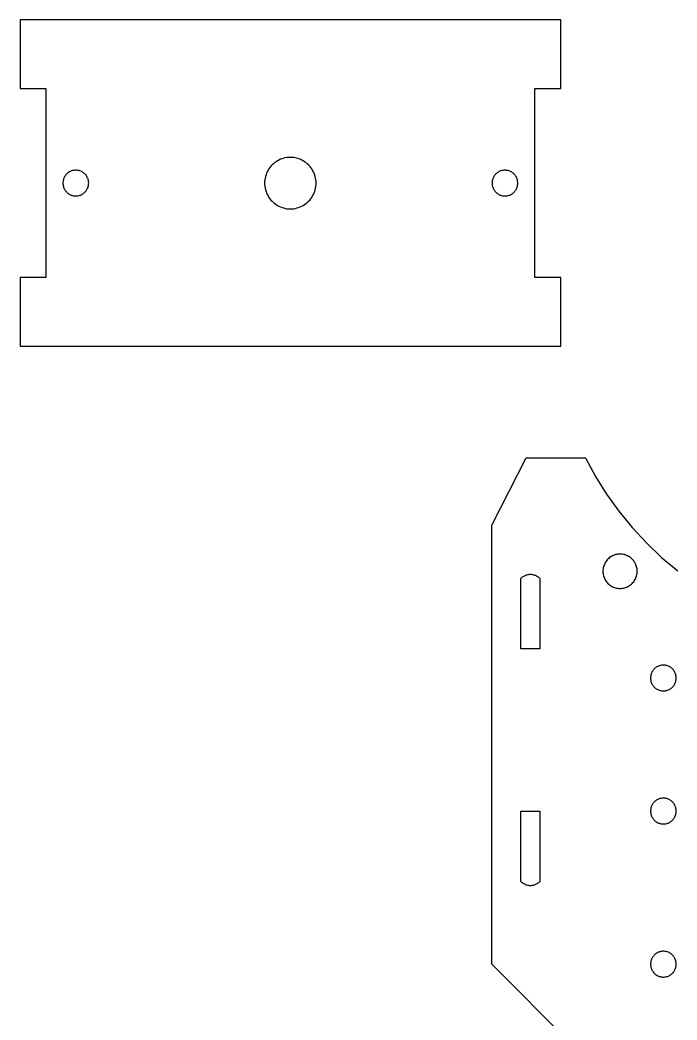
# Model space of a CAD drawing. Extents: x -403 to 403, y -278 to 278.
# Drawn here: x -403 to -326.4, y -68.8 to 47.7 of the extents above; entities that cross this region are included whole.
import ezdxf

# ---------------------------------------------------------------- set-up
doc = ezdxf.new("R2010")
doc.units = 0
doc.layers.get('0').update_dxf_attribs({"linetype": 'CONTINUOUS'})

msp = doc.modelspace()

# ---------------------------------------------------------------- linework, layer by layer
for p, q in [((-339.99, 47.71), (-402.99, 47.71)), ((-402.99, 47.71), (-402.99, 39.71)), ((-339.99, 39.71), (-339.99, 47.71)), ((-402.99, 39.71), (-399.99, 39.71)), ((-399.99, 39.71), (-399.99, 17.71)), ((-342.99, 39.71), (-339.99, 39.71)), ((-342.99, 17.71), (-342.99, 39.71)), ((-372.64, 31.48), (-372.82, 31.4)), ((-372.46, 31.55), (-372.64, 31.48)), ((-372.27, 31.61), (-372.46, 31.55)), ((-372.08, 31.65), (-372.27, 31.61)), ((-371.89, 31.68), (-372.08, 31.65)), ((-371.69, 31.7), (-371.89, 31.68)), ((-371.49, 31.71), (-371.69, 31.7)), ((-371.3, 31.7), (-371.49, 31.71)), ((-371.1, 31.68), (-371.3, 31.7)), ((-370.91, 31.65), (-371.1, 31.68)), ((-370.72, 31.61), (-370.91, 31.65)), ((-370.53, 31.55), (-370.72, 31.61)), ((-370.35, 31.48), (-370.53, 31.55)), ((-370.17, 31.4), (-370.35, 31.48)), ((-373.99, 30.37), (-374.09, 30.21)), ((-373.87, 30.53), (-373.99, 30.37)), ((-373.75, 30.69), (-373.87, 30.53)), ((-373.62, 30.83), (-373.75, 30.69)), ((-373.47, 30.96), (-373.62, 30.83)), ((-373.32, 31.09), (-373.47, 30.96)), ((-373.16, 31.2), (-373.32, 31.09)), ((-372.99, 31.31), (-373.16, 31.2)), ((-372.82, 31.4), (-372.99, 31.31)), ((-369.99, 31.31), (-370.17, 31.4)), ((-369.83, 31.2), (-369.99, 31.31)), ((-369.67, 31.09), (-369.83, 31.2)), ((-369.52, 30.96), (-369.67, 31.09)), ((-369.37, 30.83), (-369.52, 30.96)), ((-369.24, 30.69), (-369.37, 30.83)), ((-369.11, 30.53), (-369.24, 30.69)), ((-369, 30.37), (-369.11, 30.53)), ((-368.9, 30.21), (-369, 30.37)), ((-397.91, 29.19), (-397.94, 29.1)), ((-397.88, 29.28), (-397.91, 29.19)), ((-397.84, 29.37), (-397.88, 29.28)), ((-397.79, 29.46), (-397.84, 29.37)), ((-397.74, 29.54), (-397.79, 29.46)), ((-397.68, 29.62), (-397.74, 29.54)), ((-397.62, 29.7), (-397.68, 29.62)), ((-397.55, 29.77), (-397.62, 29.7)), ((-397.48, 29.84), (-397.55, 29.77)), ((-397.41, 29.9), (-397.48, 29.84)), ((-397.33, 29.95), (-397.41, 29.9)), ((-397.24, 30.01), (-397.33, 29.95)), ((-397.16, 30.05), (-397.24, 30.01)), ((-397.07, 30.09), (-397.16, 30.05)), ((-396.98, 30.13), (-397.07, 30.09)), ((-396.88, 30.16), (-396.98, 30.13)), ((-396.79, 30.18), (-396.88, 30.16)), ((-396.69, 30.19), (-396.79, 30.18)), ((-396.59, 30.2), (-396.69, 30.19)), ((-396.49, 30.21), (-396.59, 30.2)), ((-396.4, 30.2), (-396.49, 30.21)), ((-396.3, 30.19), (-396.4, 30.2)), ((-396.2, 30.18), (-396.3, 30.19)), ((-396.11, 30.16), (-396.2, 30.18)), ((-396.01, 30.13), (-396.11, 30.16)), ((-395.92, 30.09), (-396.01, 30.13)), ((-395.83, 30.05), (-395.92, 30.09)), ((-395.74, 30.01), (-395.83, 30.05)), ((-395.66, 29.95), (-395.74, 30.01)), ((-395.58, 29.9), (-395.66, 29.95)), ((-395.5, 29.84), (-395.58, 29.9)), ((-395.43, 29.77), (-395.5, 29.84)), ((-395.37, 29.7), (-395.43, 29.77)), ((-395.3, 29.62), (-395.37, 29.7)), ((-395.25, 29.54), (-395.3, 29.62)), ((-395.19, 29.46), (-395.25, 29.54)), ((-395.15, 29.37), (-395.19, 29.46)), ((-395.11, 29.28), (-395.15, 29.37)), ((-395.07, 29.19), (-395.11, 29.28)), ((-395.04, 29.1), (-395.07, 29.19)), ((-374.44, 29.29), (-374.47, 29.1)), ((-374.39, 29.48), (-374.44, 29.29)), ((-374.33, 29.67), (-374.39, 29.48)), ((-374.27, 29.86), (-374.33, 29.67)), ((-374.18, 30.03), (-374.27, 29.86)), ((-374.09, 30.21), (-374.18, 30.03)), ((-368.8, 30.03), (-368.9, 30.21)), ((-368.72, 29.86), (-368.8, 30.03)), ((-368.65, 29.67), (-368.72, 29.86)), ((-368.6, 29.48), (-368.65, 29.67)), ((-368.55, 29.29), (-368.6, 29.48)), ((-368.52, 29.1), (-368.55, 29.29)), ((-347.91, 29.19), (-347.94, 29.1)), ((-347.88, 29.28), (-347.91, 29.19)), ((-347.84, 29.37), (-347.88, 29.28)), ((-347.79, 29.46), (-347.84, 29.37)), ((-347.74, 29.54), (-347.79, 29.46)), ((-347.68, 29.62), (-347.74, 29.54)), ((-347.62, 29.7), (-347.68, 29.62)), ((-347.55, 29.77), (-347.62, 29.7)), ((-347.48, 29.84), (-347.55, 29.77)), ((-347.41, 29.9), (-347.48, 29.84)), ((-347.33, 29.95), (-347.41, 29.9)), ((-347.24, 30.01), (-347.33, 29.95)), ((-347.16, 30.05), (-347.24, 30.01)), ((-347.07, 30.09), (-347.16, 30.05)), ((-346.98, 30.13), (-347.07, 30.09)), ((-346.88, 30.16), (-346.98, 30.13)), ((-346.79, 30.18), (-346.88, 30.16)), ((-346.69, 30.19), (-346.79, 30.18)), ((-346.59, 30.2), (-346.69, 30.19)), ((-346.49, 30.21), (-346.59, 30.2)), ((-346.4, 30.2), (-346.49, 30.21)), ((-346.3, 30.19), (-346.4, 30.2)), ((-346.2, 30.18), (-346.3, 30.19)), ((-346.11, 30.16), (-346.2, 30.18)), ((-346.01, 30.13), (-346.11, 30.16)), ((-345.92, 30.09), (-346.01, 30.13)), ((-345.83, 30.05), (-345.92, 30.09)), ((-345.74, 30.01), (-345.83, 30.05)), ((-345.66, 29.95), (-345.74, 30.01)), ((-345.58, 29.9), (-345.66, 29.95)), ((-345.5, 29.84), (-345.58, 29.9)), ((-345.43, 29.77), (-345.5, 29.84)), ((-345.37, 29.7), (-345.43, 29.77)), ((-345.3, 29.62), (-345.37, 29.7)), ((-345.25, 29.54), (-345.3, 29.62)), ((-345.19, 29.46), (-345.25, 29.54)), ((-345.15, 29.37), (-345.19, 29.46)), ((-345.11, 29.28), (-345.15, 29.37)), ((-345.07, 29.19), (-345.11, 29.28)), ((-345.04, 29.1), (-345.07, 29.19)), ((-397.98, 28.9), (-397.99, 28.81)), ((-397.99, 28.81), (-397.99, 28.71)), ((-397.99, 28.71), (-397.99, 28.61)), ((-397.99, 28.61), (-397.98, 28.51)), ((-397.97, 29), (-397.98, 28.9)), ((-397.98, 28.51), (-397.97, 28.42)), ((-397.94, 29.1), (-397.97, 29)), ((-397.97, 28.42), (-397.94, 28.32)), ((-397.94, 28.32), (-397.91, 28.23)), ((-397.91, 28.23), (-397.88, 28.13)), ((-397.88, 28.13), (-397.84, 28.04)), ((-397.84, 28.04), (-397.79, 27.96)), ((-397.79, 27.96), (-397.74, 27.87)), ((-395.25, 27.87), (-395.19, 27.96)), ((-395.19, 27.96), (-395.15, 28.04)), ((-395.15, 28.04), (-395.11, 28.13)), ((-395.11, 28.13), (-395.07, 28.23)), ((-395.07, 28.23), (-395.04, 28.32)), ((-395.02, 29), (-395.04, 29.1)), ((-395.04, 28.32), (-395.02, 28.42)), ((-395.01, 28.9), (-395.02, 29)), ((-395.02, 28.42), (-395.01, 28.51)), ((-395, 28.81), (-395.01, 28.9)), ((-395.01, 28.51), (-395, 28.61)), ((-394.99, 28.71), (-395, 28.81)), ((-395, 28.61), (-394.99, 28.71)), ((-374.47, 29.1), (-374.49, 28.9)), ((-374.49, 28.9), (-374.49, 28.71)), ((-374.49, 28.71), (-374.49, 28.51)), ((-374.49, 28.51), (-374.47, 28.32)), ((-374.47, 28.32), (-374.44, 28.12)), ((-374.44, 28.12), (-374.39, 27.93)), ((-368.6, 27.93), (-368.55, 28.12)), ((-368.55, 28.12), (-368.52, 28.32)), ((-368.5, 28.9), (-368.52, 29.1)), ((-368.52, 28.32), (-368.5, 28.51)), ((-368.49, 28.71), (-368.5, 28.9)), ((-368.5, 28.51), (-368.49, 28.71)), ((-347.98, 28.9), (-347.99, 28.81)), ((-347.99, 28.81), (-347.99, 28.71)), ((-347.99, 28.71), (-347.99, 28.61)), ((-347.99, 28.61), (-347.98, 28.51)), ((-347.97, 29), (-347.98, 28.9)), ((-347.98, 28.51), (-347.97, 28.42)), ((-347.94, 29.1), (-347.97, 29)), ((-347.97, 28.42), (-347.94, 28.32)), ((-347.94, 28.32), (-347.91, 28.23)), ((-347.91, 28.23), (-347.88, 28.13)), ((-347.88, 28.13), (-347.84, 28.04)), ((-347.84, 28.04), (-347.79, 27.96)), ((-347.79, 27.96), (-347.74, 27.87)), ((-345.25, 27.87), (-345.19, 27.96)), ((-345.19, 27.96), (-345.15, 28.04)), ((-345.15, 28.04), (-345.11, 28.13)), ((-345.11, 28.13), (-345.07, 28.23)), ((-345.07, 28.23), (-345.04, 28.32)), ((-345.02, 29), (-345.04, 29.1)), ((-345.04, 28.32), (-345.02, 28.42)), ((-345.01, 28.9), (-345.02, 29)), ((-345.02, 28.42), (-345.01, 28.51)), ((-345, 28.81), (-345.01, 28.9)), ((-345.01, 28.51), (-345, 28.61)), ((-344.99, 28.71), (-345, 28.81)), ((-345, 28.61), (-344.99, 28.71)), ((-397.74, 27.87), (-397.68, 27.79)), ((-397.68, 27.79), (-397.62, 27.72)), ((-397.62, 27.72), (-397.55, 27.65)), ((-397.55, 27.65), (-397.48, 27.58)), ((-397.48, 27.58), (-397.41, 27.52)), ((-397.41, 27.52), (-397.33, 27.46)), ((-397.33, 27.46), (-397.24, 27.41)), ((-397.24, 27.41), (-397.16, 27.36)), ((-397.16, 27.36), (-397.07, 27.32)), ((-397.07, 27.32), (-396.98, 27.29)), ((-396.98, 27.29), (-396.88, 27.26)), ((-396.88, 27.26), (-396.79, 27.24)), ((-396.79, 27.24), (-396.69, 27.22)), ((-396.69, 27.22), (-396.59, 27.21)), ((-396.59, 27.21), (-396.49, 27.21)), ((-396.49, 27.21), (-396.4, 27.21)), ((-396.4, 27.21), (-396.3, 27.22)), ((-396.3, 27.22), (-396.2, 27.24)), ((-396.2, 27.24), (-396.11, 27.26)), ((-396.11, 27.26), (-396.01, 27.29)), ((-396.01, 27.29), (-395.92, 27.32)), ((-395.92, 27.32), (-395.83, 27.36)), ((-395.83, 27.36), (-395.74, 27.41)), ((-395.74, 27.41), (-395.66, 27.46)), ((-395.66, 27.46), (-395.58, 27.52)), ((-395.58, 27.52), (-395.5, 27.58)), ((-395.5, 27.58), (-395.43, 27.65)), ((-395.43, 27.65), (-395.37, 27.72)), ((-395.37, 27.72), (-395.3, 27.79)), ((-395.3, 27.79), (-395.25, 27.87)), ((-374.39, 27.93), (-374.33, 27.74)), ((-374.33, 27.74), (-374.27, 27.56)), ((-374.27, 27.56), (-374.18, 27.38)), ((-374.18, 27.38), (-374.09, 27.21)), ((-374.09, 27.21), (-373.99, 27.04)), ((-373.99, 27.04), (-373.87, 26.88)), ((-373.87, 26.88), (-373.75, 26.73)), ((-369.24, 26.73), (-369.11, 26.88)), ((-369.11, 26.88), (-369, 27.04)), ((-369, 27.04), (-368.9, 27.21)), ((-368.9, 27.21), (-368.8, 27.38)), ((-368.8, 27.38), (-368.72, 27.56)), ((-368.72, 27.56), (-368.65, 27.74)), ((-368.65, 27.74), (-368.6, 27.93)), ((-347.74, 27.87), (-347.68, 27.79)), ((-347.68, 27.79), (-347.62, 27.72)), ((-347.62, 27.72), (-347.55, 27.65)), ((-347.55, 27.65), (-347.48, 27.58)), ((-347.48, 27.58), (-347.41, 27.52)), ((-347.41, 27.52), (-347.33, 27.46)), ((-347.33, 27.46), (-347.24, 27.41)), ((-347.24, 27.41), (-347.16, 27.36)), ((-347.16, 27.36), (-347.07, 27.32)), ((-347.07, 27.32), (-346.98, 27.29)), ((-346.98, 27.29), (-346.88, 27.26)), ((-346.88, 27.26), (-346.79, 27.24)), ((-346.79, 27.24), (-346.69, 27.22)), ((-346.69, 27.22), (-346.59, 27.21)), ((-346.59, 27.21), (-346.49, 27.21)), ((-346.49, 27.21), (-346.4, 27.21)), ((-346.4, 27.21), (-346.3, 27.22)), ((-346.3, 27.22), (-346.2, 27.24)), ((-346.2, 27.24), (-346.11, 27.26)), ((-346.11, 27.26), (-346.01, 27.29)), ((-346.01, 27.29), (-345.92, 27.32)), ((-345.92, 27.32), (-345.83, 27.36)), ((-345.83, 27.36), (-345.74, 27.41)), ((-345.74, 27.41), (-345.66, 27.46)), ((-345.66, 27.46), (-345.58, 27.52)), ((-345.58, 27.52), (-345.5, 27.58)), ((-345.5, 27.58), (-345.43, 27.65)), ((-345.43, 27.65), (-345.37, 27.72)), ((-345.37, 27.72), (-345.3, 27.79)), ((-345.3, 27.79), (-345.25, 27.87)), ((-373.75, 26.73), (-373.62, 26.59)), ((-373.62, 26.59), (-373.47, 26.45)), ((-373.47, 26.45), (-373.32, 26.33)), ((-373.32, 26.33), (-373.16, 26.21)), ((-373.16, 26.21), (-372.99, 26.11)), ((-372.99, 26.11), (-372.82, 26.02)), ((-372.82, 26.02), (-372.64, 25.94)), ((-372.64, 25.94), (-372.46, 25.87)), ((-372.46, 25.87), (-372.27, 25.81)), ((-372.27, 25.81), (-372.08, 25.77)), ((-372.08, 25.77), (-371.89, 25.73)), ((-371.89, 25.73), (-371.69, 25.71)), ((-371.69, 25.71), (-371.49, 25.71)), ((-371.49, 25.71), (-371.3, 25.71)), ((-371.3, 25.71), (-371.1, 25.73)), ((-371.1, 25.73), (-370.91, 25.77)), ((-370.91, 25.77), (-370.72, 25.81)), ((-370.72, 25.81), (-370.53, 25.87)), ((-370.53, 25.87), (-370.35, 25.94)), ((-370.35, 25.94), (-370.17, 26.02)), ((-370.17, 26.02), (-369.99, 26.11)), ((-369.99, 26.11), (-369.83, 26.21)), ((-369.83, 26.21), (-369.67, 26.33)), ((-369.67, 26.33), (-369.52, 26.45)), ((-369.52, 26.45), (-369.37, 26.59)), ((-369.37, 26.59), (-369.24, 26.73)), ((-402.99, 17.71), (-402.99, 9.71)), ((-399.99, 17.71), (-402.99, 17.71)), ((-339.99, 17.71), (-342.99, 17.71)), ((-339.99, 9.71), (-339.99, 17.71)), ((-402.99, 9.71), (-339.99, 9.71)), ((-348.03, -11.13), (-344.03, -3.3)), ((-344.03, -3.3), (-337.09, -3.3)), ((-337.09, -3.3), (-335.93, -5.45)), ((-335.93, -5.45), (-334.64, -7.53)), ((-334.64, -7.53), (-333.22, -9.52)), ((-333.22, -9.52), (-331.68, -11.42)), ((-348.03, -62.27), (-348.03, -11.13)), ((-331.68, -11.42), (-330.01, -13.21)), ((-330.01, -13.21), (-328.24, -14.89)), ((-334.49, -15.09), (-334.58, -15.18)), ((-334.4, -15), (-334.49, -15.09)), ((-334.3, -14.92), (-334.4, -15)), ((-334.19, -14.84), (-334.3, -14.92)), ((-334.08, -14.77), (-334.19, -14.84)), ((-333.96, -14.71), (-334.08, -14.77)), ((-333.85, -14.66), (-333.96, -14.71)), ((-333.72, -14.61), (-333.85, -14.66)), ((-333.6, -14.57), (-333.72, -14.61)), ((-333.47, -14.54), (-333.6, -14.57)), ((-333.34, -14.52), (-333.47, -14.54)), ((-333.21, -14.51), (-333.34, -14.52)), ((-333.08, -14.5), (-333.21, -14.51)), ((-332.95, -14.51), (-333.08, -14.5)), ((-332.82, -14.52), (-332.95, -14.51)), ((-332.69, -14.54), (-332.82, -14.52)), ((-332.56, -14.57), (-332.69, -14.54)), ((-332.44, -14.61), (-332.56, -14.57)), ((-332.31, -14.66), (-332.44, -14.61)), ((-332.2, -14.71), (-332.31, -14.66)), ((-332.08, -14.77), (-332.2, -14.71)), ((-331.97, -14.84), (-332.08, -14.77)), ((-331.86, -14.92), (-331.97, -14.84)), ((-331.76, -15), (-331.86, -14.92)), ((-331.67, -15.09), (-331.76, -15)), ((-331.58, -15.18), (-331.67, -15.09)), ((-328.24, -14.89), (-326.36, -16.45)), ((-335.06, -16.24), (-335.08, -16.37)), ((-335.04, -16.11), (-335.06, -16.24)), ((-335.01, -15.99), (-335.04, -16.11)), ((-334.97, -15.86), (-335.01, -15.99)), ((-334.93, -15.74), (-334.97, -15.86)), ((-334.87, -15.62), (-334.93, -15.74)), ((-334.81, -15.5), (-334.87, -15.62)), ((-334.74, -15.39), (-334.81, -15.5)), ((-334.67, -15.29), (-334.74, -15.39)), ((-334.58, -15.18), (-334.67, -15.29)), ((-331.49, -15.29), (-331.58, -15.18)), ((-331.42, -15.39), (-331.49, -15.29)), ((-331.35, -15.5), (-331.42, -15.39)), ((-331.29, -15.62), (-331.35, -15.5)), ((-331.23, -15.74), (-331.29, -15.62)), ((-331.19, -15.86), (-331.23, -15.74)), ((-331.15, -15.99), (-331.19, -15.86)), ((-331.12, -16.11), (-331.15, -15.99)), ((-331.1, -16.24), (-331.12, -16.11)), ((-331.08, -16.37), (-331.1, -16.24)), ((-344.56, -17.27), (-344.63, -17.34)), ((-344.63, -25.54), (-344.63, -17.34)), ((-344.48, -17.21), (-344.56, -17.27)), ((-344.4, -17.16), (-344.48, -17.21)), ((-344.32, -17.1), (-344.4, -17.16)), ((-344.23, -17.06), (-344.32, -17.1)), ((-344.15, -17.01), (-344.23, -17.06)), ((-344.05, -16.98), (-344.15, -17.01)), ((-343.96, -16.95), (-344.05, -16.98)), ((-343.87, -16.92), (-343.96, -16.95)), ((-343.77, -16.91), (-343.87, -16.92)), ((-343.67, -16.89), (-343.77, -16.91)), ((-343.58, -16.89), (-343.67, -16.89)), ((-343.48, -16.89), (-343.58, -16.89)), ((-343.38, -16.89), (-343.48, -16.89)), ((-343.28, -16.91), (-343.38, -16.89)), ((-343.19, -16.92), (-343.28, -16.91)), ((-343.09, -16.95), (-343.19, -16.92)), ((-343, -16.98), (-343.09, -16.95)), ((-342.91, -17.01), (-343, -16.98)), ((-342.82, -17.06), (-342.91, -17.01)), ((-342.74, -17.1), (-342.82, -17.06)), ((-342.65, -17.16), (-342.74, -17.1)), ((-342.57, -17.21), (-342.65, -17.16)), ((-342.5, -17.27), (-342.57, -17.21)), ((-342.43, -17.34), (-342.5, -17.27)), ((-342.43, -17.34), (-342.43, -25.54)), ((-335.08, -16.37), (-335.08, -16.5)), ((-335.08, -16.5), (-335.08, -16.63)), ((-335.08, -16.63), (-335.06, -16.76)), ((-335.06, -16.76), (-335.04, -16.89)), ((-335.04, -16.89), (-335.01, -17.02)), ((-335.01, -17.02), (-334.97, -17.15)), ((-334.97, -17.15), (-334.93, -17.27)), ((-334.93, -17.27), (-334.87, -17.39)), ((-334.87, -17.39), (-334.81, -17.5)), ((-331.35, -17.5), (-331.29, -17.39)), ((-331.29, -17.39), (-331.23, -17.27)), ((-331.23, -17.27), (-331.19, -17.15)), ((-331.19, -17.15), (-331.15, -17.02)), ((-331.15, -17.02), (-331.12, -16.89)), ((-331.12, -16.89), (-331.1, -16.76)), ((-331.1, -16.76), (-331.08, -16.63)), ((-331.08, -16.5), (-331.08, -16.37)), ((-331.08, -16.63), (-331.08, -16.5)), ((-334.81, -17.5), (-334.74, -17.61)), ((-334.74, -17.61), (-334.67, -17.72)), ((-334.67, -17.72), (-334.58, -17.82)), ((-334.58, -17.82), (-334.49, -17.92)), ((-334.49, -17.92), (-334.4, -18.01)), ((-334.4, -18.01), (-334.3, -18.09)), ((-334.3, -18.09), (-334.19, -18.17)), ((-334.19, -18.17), (-334.08, -18.24)), ((-334.08, -18.24), (-333.96, -18.3)), ((-333.96, -18.3), (-333.85, -18.35)), ((-333.85, -18.35), (-333.72, -18.4)), ((-333.72, -18.4), (-333.6, -18.44)), ((-333.6, -18.44), (-333.47, -18.47)), ((-333.47, -18.47), (-333.34, -18.49)), ((-333.34, -18.49), (-333.21, -18.5)), ((-333.21, -18.5), (-333.08, -18.5)), ((-333.08, -18.5), (-332.95, -18.5)), ((-332.95, -18.5), (-332.82, -18.49)), ((-332.82, -18.49), (-332.69, -18.47)), ((-332.69, -18.47), (-332.56, -18.44)), ((-332.56, -18.44), (-332.44, -18.4)), ((-332.44, -18.4), (-332.31, -18.35)), ((-332.31, -18.35), (-332.2, -18.3)), ((-332.2, -18.3), (-332.08, -18.24)), ((-332.08, -18.24), (-331.97, -18.17)), ((-331.97, -18.17), (-331.86, -18.09)), ((-331.86, -18.09), (-331.76, -18.01)), ((-331.76, -18.01), (-331.67, -17.92)), ((-331.67, -17.92), (-331.58, -17.82)), ((-331.58, -17.82), (-331.49, -17.72)), ((-331.49, -17.72), (-331.42, -17.61)), ((-331.42, -17.61), (-331.35, -17.5)), ((-342.43, -25.54), (-344.63, -25.54)), ((-329.16, -27.95), (-329.22, -28.03)), ((-329.09, -27.88), (-329.16, -27.95)), ((-329.02, -27.81), (-329.09, -27.88)), ((-328.94, -27.75), (-329.02, -27.81)), ((-328.86, -27.69), (-328.94, -27.75)), ((-328.78, -27.64), (-328.86, -27.69)), ((-328.69, -27.6), (-328.78, -27.64)), ((-328.6, -27.56), (-328.69, -27.6)), ((-328.51, -27.52), (-328.6, -27.56)), ((-328.42, -27.49), (-328.51, -27.52)), ((-328.32, -27.47), (-328.42, -27.49)), ((-328.22, -27.45), (-328.32, -27.47)), ((-328.13, -27.44), (-328.22, -27.45)), ((-328.03, -27.44), (-328.13, -27.44)), ((-327.93, -27.44), (-328.03, -27.44)), ((-327.83, -27.45), (-327.93, -27.44)), ((-327.73, -27.47), (-327.83, -27.45)), ((-327.64, -27.49), (-327.73, -27.47)), ((-327.55, -27.52), (-327.64, -27.49)), ((-327.45, -27.56), (-327.55, -27.52)), ((-327.36, -27.6), (-327.45, -27.56)), ((-327.28, -27.64), (-327.36, -27.6)), ((-327.19, -27.69), (-327.28, -27.64)), ((-327.11, -27.75), (-327.19, -27.69)), ((-327.04, -27.81), (-327.11, -27.75)), ((-326.97, -27.88), (-327.04, -27.81)), ((-326.9, -27.95), (-326.97, -27.88)), ((-326.84, -28.03), (-326.9, -27.95)), ((-329.52, -28.84), (-329.53, -28.94)), ((-329.53, -28.94), (-329.52, -29.04)), ((-329.51, -28.75), (-329.52, -28.84)), ((-329.52, -29.04), (-329.51, -29.14)), ((-329.5, -28.65), (-329.51, -28.75)), ((-329.48, -28.55), (-329.5, -28.65)), ((-329.45, -28.46), (-329.48, -28.55)), ((-329.41, -28.37), (-329.45, -28.46)), ((-329.37, -28.28), (-329.41, -28.37)), ((-329.33, -28.19), (-329.37, -28.28)), ((-329.27, -28.11), (-329.33, -28.19)), ((-329.22, -28.03), (-329.27, -28.11)), ((-326.78, -28.11), (-326.84, -28.03)), ((-326.73, -28.19), (-326.78, -28.11)), ((-326.68, -28.28), (-326.73, -28.19)), ((-326.64, -28.37), (-326.68, -28.28)), ((-326.61, -28.46), (-326.64, -28.37)), ((-326.58, -28.55), (-326.61, -28.46)), ((-326.56, -28.65), (-326.58, -28.55)), ((-326.54, -28.75), (-326.56, -28.65)), ((-326.53, -28.84), (-326.54, -28.75)), ((-326.54, -29.14), (-326.53, -29.04)), ((-326.53, -28.94), (-326.53, -28.84)), ((-326.53, -29.04), (-326.53, -28.94)), ((-329.51, -29.14), (-329.5, -29.23)), ((-329.5, -29.23), (-329.48, -29.33)), ((-329.48, -29.33), (-329.45, -29.42)), ((-329.45, -29.42), (-329.41, -29.52)), ((-329.41, -29.52), (-329.37, -29.61)), ((-329.37, -29.61), (-329.33, -29.69)), ((-329.33, -29.69), (-329.27, -29.78)), ((-329.27, -29.78), (-329.22, -29.85)), ((-329.22, -29.85), (-329.16, -29.93)), ((-329.16, -29.93), (-329.09, -30)), ((-329.09, -30), (-329.02, -30.07)), ((-329.02, -30.07), (-328.94, -30.13)), ((-328.94, -30.13), (-328.86, -30.19)), ((-328.86, -30.19), (-328.78, -30.24)), ((-328.78, -30.24), (-328.69, -30.29)), ((-327.36, -30.29), (-327.28, -30.24)), ((-327.28, -30.24), (-327.19, -30.19)), ((-327.19, -30.19), (-327.11, -30.13)), ((-327.11, -30.13), (-327.04, -30.07)), ((-327.04, -30.07), (-326.97, -30)), ((-326.97, -30), (-326.9, -29.93)), ((-326.9, -29.93), (-326.84, -29.85)), ((-326.84, -29.85), (-326.78, -29.78)), ((-326.78, -29.78), (-326.73, -29.69)), ((-326.73, -29.69), (-326.68, -29.61)), ((-326.68, -29.61), (-326.64, -29.52)), ((-326.64, -29.52), (-326.61, -29.42)), ((-326.61, -29.42), (-326.58, -29.33)), ((-326.58, -29.33), (-326.56, -29.23)), ((-326.56, -29.23), (-326.54, -29.14)), ((-328.69, -30.29), (-328.6, -30.33)), ((-328.6, -30.33), (-328.51, -30.36)), ((-328.51, -30.36), (-328.42, -30.39)), ((-328.42, -30.39), (-328.32, -30.41)), ((-328.32, -30.41), (-328.22, -30.43)), ((-328.22, -30.43), (-328.13, -30.44)), ((-328.13, -30.44), (-328.03, -30.44)), ((-328.03, -30.44), (-327.93, -30.44)), ((-327.93, -30.44), (-327.83, -30.43)), ((-327.83, -30.43), (-327.73, -30.41)), ((-327.73, -30.41), (-327.64, -30.39)), ((-327.64, -30.39), (-327.55, -30.36)), ((-327.55, -30.36), (-327.45, -30.33)), ((-327.45, -30.33), (-327.36, -30.29)), ((-328.69, -43.1), (-328.78, -43.14)), ((-328.6, -43.06), (-328.69, -43.1)), ((-328.51, -43.02), (-328.6, -43.06)), ((-328.42, -42.99), (-328.51, -43.02)), ((-328.32, -42.97), (-328.42, -42.99)), ((-328.22, -42.95), (-328.32, -42.97)), ((-328.13, -42.94), (-328.22, -42.95)), ((-328.03, -42.94), (-328.13, -42.94)), ((-327.93, -42.94), (-328.03, -42.94)), ((-327.83, -42.95), (-327.93, -42.94)), ((-327.73, -42.97), (-327.83, -42.95)), ((-327.64, -42.99), (-327.73, -42.97)), ((-327.55, -43.02), (-327.64, -42.99)), ((-327.45, -43.06), (-327.55, -43.02)), ((-327.36, -43.1), (-327.45, -43.06)), ((-327.28, -43.14), (-327.36, -43.1)), ((-329.51, -44.25), (-329.52, -44.34)), ((-329.5, -44.15), (-329.51, -44.25)), ((-329.48, -44.05), (-329.5, -44.15)), ((-329.45, -43.96), (-329.48, -44.05)), ((-329.41, -43.87), (-329.45, -43.96)), ((-329.37, -43.78), (-329.41, -43.87)), ((-329.33, -43.69), (-329.37, -43.78)), ((-329.27, -43.61), (-329.33, -43.69)), ((-329.22, -43.53), (-329.27, -43.61)), ((-329.16, -43.45), (-329.22, -43.53)), ((-329.09, -43.38), (-329.16, -43.45)), ((-329.02, -43.31), (-329.09, -43.38)), ((-328.94, -43.25), (-329.02, -43.31)), ((-328.86, -43.19), (-328.94, -43.25)), ((-328.78, -43.14), (-328.86, -43.19)), ((-327.19, -43.19), (-327.28, -43.14)), ((-327.11, -43.25), (-327.19, -43.19)), ((-327.04, -43.31), (-327.11, -43.25)), ((-326.97, -43.38), (-327.04, -43.31)), ((-326.9, -43.45), (-326.97, -43.38)), ((-326.84, -43.53), (-326.9, -43.45)), ((-326.78, -43.61), (-326.84, -43.53)), ((-326.73, -43.69), (-326.78, -43.61)), ((-326.68, -43.78), (-326.73, -43.69)), ((-326.64, -43.87), (-326.68, -43.78)), ((-326.61, -43.96), (-326.64, -43.87)), ((-326.58, -44.05), (-326.61, -43.96)), ((-326.56, -44.15), (-326.58, -44.05)), ((-326.54, -44.25), (-326.56, -44.15)), ((-326.53, -44.34), (-326.54, -44.25)), ((-344.63, -52.64), (-344.63, -44.44)), ((-344.63, -44.44), (-342.43, -44.44)), ((-342.43, -44.44), (-342.43, -52.64)), ((-329.52, -44.34), (-329.53, -44.44)), ((-329.53, -44.44), (-329.52, -44.54)), ((-329.52, -44.54), (-329.51, -44.64)), ((-329.51, -44.64), (-329.5, -44.73)), ((-329.5, -44.73), (-329.48, -44.83)), ((-329.48, -44.83), (-329.45, -44.92)), ((-329.45, -44.92), (-329.41, -45.02)), ((-329.41, -45.02), (-329.37, -45.11)), ((-329.37, -45.11), (-329.33, -45.19)), ((-329.33, -45.19), (-329.27, -45.28)), ((-329.27, -45.28), (-329.22, -45.35)), ((-329.22, -45.35), (-329.16, -45.43)), ((-326.9, -45.43), (-326.84, -45.35)), ((-326.84, -45.35), (-326.78, -45.28)), ((-326.78, -45.28), (-326.73, -45.19)), ((-326.73, -45.19), (-326.68, -45.11)), ((-326.68, -45.11), (-326.64, -45.02)), ((-326.64, -45.02), (-326.61, -44.92)), ((-326.61, -44.92), (-326.58, -44.83)), ((-326.58, -44.83), (-326.56, -44.73)), ((-326.56, -44.73), (-326.54, -44.64)), ((-326.54, -44.64), (-326.53, -44.54)), ((-326.53, -44.44), (-326.53, -44.34)), ((-326.53, -44.54), (-326.53, -44.44)), ((-329.16, -45.43), (-329.09, -45.5)), ((-329.09, -45.5), (-329.02, -45.57)), ((-329.02, -45.57), (-328.94, -45.63)), ((-328.94, -45.63), (-328.86, -45.69)), ((-328.86, -45.69), (-328.78, -45.74)), ((-328.78, -45.74), (-328.69, -45.79)), ((-328.69, -45.79), (-328.6, -45.83)), ((-328.6, -45.83), (-328.51, -45.86)), ((-328.51, -45.86), (-328.42, -45.89)), ((-328.42, -45.89), (-328.32, -45.91)), ((-328.32, -45.91), (-328.22, -45.93)), ((-328.22, -45.93), (-328.13, -45.94)), ((-328.13, -45.94), (-328.03, -45.94)), ((-328.03, -45.94), (-327.93, -45.94)), ((-327.93, -45.94), (-327.83, -45.93)), ((-327.83, -45.93), (-327.73, -45.91)), ((-327.73, -45.91), (-327.64, -45.89)), ((-327.64, -45.89), (-327.55, -45.86)), ((-327.55, -45.86), (-327.45, -45.83)), ((-327.45, -45.83), (-327.36, -45.79)), ((-327.36, -45.79), (-327.28, -45.74)), ((-327.28, -45.74), (-327.19, -45.69)), ((-327.19, -45.69), (-327.11, -45.63)), ((-327.11, -45.63), (-327.04, -45.57)), ((-327.04, -45.57), (-326.97, -45.5)), ((-326.97, -45.5), (-326.9, -45.43)), ((-344.63, -52.64), (-344.56, -52.71)), ((-344.56, -52.71), (-344.48, -52.77)), ((-344.48, -52.77), (-344.4, -52.83)), ((-344.4, -52.83), (-344.32, -52.88)), ((-344.32, -52.88), (-344.23, -52.93)), ((-344.23, -52.93), (-344.15, -52.97)), ((-344.15, -52.97), (-344.05, -53.01)), ((-344.05, -53.01), (-343.96, -53.04)), ((-343.96, -53.04), (-343.87, -53.06)), ((-343.87, -53.06), (-343.77, -53.08)), ((-343.77, -53.08), (-343.67, -53.09)), ((-343.67, -53.09), (-343.58, -53.1)), ((-343.58, -53.1), (-343.48, -53.1)), ((-343.48, -53.1), (-343.38, -53.09)), ((-343.38, -53.09), (-343.28, -53.08)), ((-343.28, -53.08), (-343.19, -53.06)), ((-343.19, -53.06), (-343.09, -53.04)), ((-343.09, -53.04), (-343, -53.01)), ((-343, -53.01), (-342.91, -52.97)), ((-342.91, -52.97), (-342.82, -52.93)), ((-342.82, -52.93), (-342.74, -52.88)), ((-342.74, -52.88), (-342.65, -52.83)), ((-342.65, -52.83), (-342.57, -52.77)), ((-342.57, -52.77), (-342.5, -52.71)), ((-342.5, -52.71), (-342.43, -52.64)), ((-329.41, -61.7), (-329.45, -61.79)), ((-329.37, -61.61), (-329.41, -61.7)), ((-329.33, -61.52), (-329.37, -61.61)), ((-329.27, -61.44), (-329.33, -61.52)), ((-329.22, -61.36), (-329.27, -61.44)), ((-329.16, -61.28), (-329.22, -61.36)), ((-329.09, -61.21), (-329.16, -61.28)), ((-329.02, -61.14), (-329.09, -61.21)), ((-328.94, -61.08), (-329.02, -61.14)), ((-328.86, -61.02), (-328.94, -61.08)), ((-328.78, -60.97), (-328.86, -61.02)), ((-328.69, -60.93), (-328.78, -60.97)), ((-328.6, -60.89), (-328.69, -60.93)), ((-328.51, -60.85), (-328.6, -60.89)), ((-328.42, -60.82), (-328.51, -60.85)), ((-328.32, -60.8), (-328.42, -60.82)), ((-328.22, -60.78), (-328.32, -60.8)), ((-328.13, -60.77), (-328.22, -60.78)), ((-328.03, -60.77), (-328.13, -60.77)), ((-327.93, -60.77), (-328.03, -60.77)), ((-327.83, -60.78), (-327.93, -60.77)), ((-327.73, -60.8), (-327.83, -60.78)), ((-327.64, -60.82), (-327.73, -60.8)), ((-327.55, -60.85), (-327.64, -60.82)), ((-327.45, -60.89), (-327.55, -60.85)), ((-327.36, -60.93), (-327.45, -60.89)), ((-327.28, -60.97), (-327.36, -60.93)), ((-327.19, -61.02), (-327.28, -60.97)), ((-327.11, -61.08), (-327.19, -61.02)), ((-327.04, -61.14), (-327.11, -61.08)), ((-326.97, -61.21), (-327.04, -61.14)), ((-326.9, -61.28), (-326.97, -61.21)), ((-326.84, -61.36), (-326.9, -61.28)), ((-326.78, -61.44), (-326.84, -61.36)), ((-326.73, -61.52), (-326.78, -61.44)), ((-326.68, -61.61), (-326.73, -61.52)), ((-326.64, -61.7), (-326.68, -61.61)), ((-326.61, -61.79), (-326.64, -61.7)), ((-328.03, -82.27), (-348.03, -62.27)), ((-329.52, -62.17), (-329.53, -62.27)), ((-329.53, -62.27), (-329.52, -62.37)), ((-329.51, -62.08), (-329.52, -62.17)), ((-329.52, -62.37), (-329.51, -62.47)), ((-329.5, -61.98), (-329.51, -62.08)), ((-329.51, -62.47), (-329.5, -62.56)), ((-329.48, -61.88), (-329.5, -61.98)), ((-329.5, -62.56), (-329.48, -62.66)), ((-329.45, -61.79), (-329.48, -61.88)), ((-329.48, -62.66), (-329.45, -62.75)), ((-329.45, -62.75), (-329.41, -62.85)), ((-329.41, -62.85), (-329.37, -62.93)), ((-326.68, -62.93), (-326.64, -62.85)), ((-326.64, -62.85), (-326.61, -62.75)), ((-326.58, -61.88), (-326.61, -61.79)), ((-326.61, -62.75), (-326.58, -62.66)), ((-326.56, -61.98), (-326.58, -61.88)), ((-326.58, -62.66), (-326.56, -62.56)), ((-326.54, -62.08), (-326.56, -61.98)), ((-326.56, -62.56), (-326.54, -62.47)), ((-326.53, -62.17), (-326.54, -62.08)), ((-326.54, -62.47), (-326.53, -62.37)), ((-326.53, -62.27), (-326.53, -62.17)), ((-326.53, -62.37), (-326.53, -62.27)), ((-329.37, -62.93), (-329.33, -63.02)), ((-329.33, -63.02), (-329.27, -63.1)), ((-329.27, -63.1), (-329.22, -63.18)), ((-329.22, -63.18), (-329.16, -63.26)), ((-329.16, -63.26), (-329.09, -63.33)), ((-329.09, -63.33), (-329.02, -63.4)), ((-329.02, -63.4), (-328.94, -63.46)), ((-328.94, -63.46), (-328.86, -63.52)), ((-328.86, -63.52), (-328.78, -63.57)), ((-328.78, -63.57), (-328.69, -63.62)), ((-328.69, -63.62), (-328.6, -63.66)), ((-328.6, -63.66), (-328.51, -63.69)), ((-328.51, -63.69), (-328.42, -63.72)), ((-328.42, -63.72), (-328.32, -63.74)), ((-328.32, -63.74), (-328.22, -63.76)), ((-328.22, -63.76), (-328.13, -63.77)), ((-328.13, -63.77), (-328.03, -63.77)), ((-328.03, -63.77), (-327.93, -63.77)), ((-327.93, -63.77), (-327.83, -63.76)), ((-327.83, -63.76), (-327.73, -63.74)), ((-327.73, -63.74), (-327.64, -63.72)), ((-327.64, -63.72), (-327.55, -63.69)), ((-327.55, -63.69), (-327.45, -63.66)), ((-327.45, -63.66), (-327.36, -63.62)), ((-327.36, -63.62), (-327.28, -63.57)), ((-327.28, -63.57), (-327.19, -63.52)), ((-327.19, -63.52), (-327.11, -63.46)), ((-327.11, -63.46), (-327.04, -63.4)), ((-327.04, -63.4), (-326.97, -63.33)), ((-326.97, -63.33), (-326.9, -63.26)), ((-326.9, -63.26), (-326.84, -63.18)), ((-326.84, -63.18), (-326.78, -63.1)), ((-326.78, -63.1), (-326.73, -63.02)), ((-326.73, -63.02), (-326.68, -62.93))]:
    msp.add_line(p, q)

doc.saveas('drawing.dxf')
